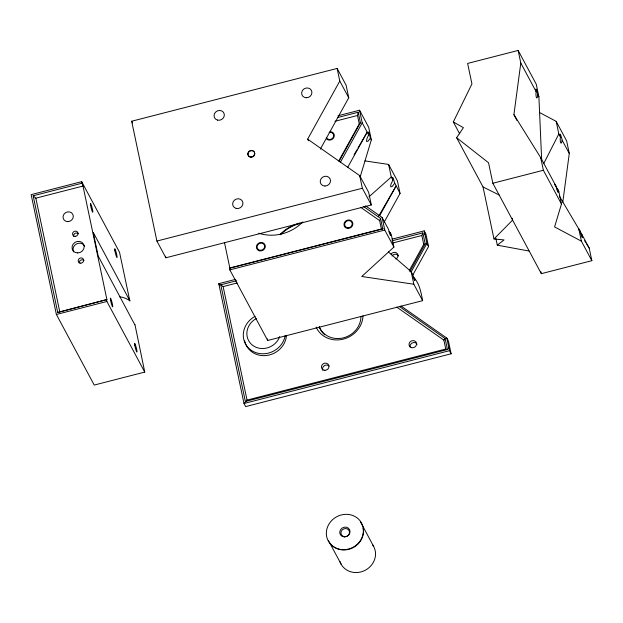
<?xml version="1.0" encoding="UTF-8"?>
<svg xmlns="http://www.w3.org/2000/svg" width="623" height="623" viewBox="0 0 623 623"><rect width="100%" height="100%" fill="white"/><g stroke="black" fill="none" stroke-linecap="round" stroke-linejoin="round"><path stroke-width="0.93" d="M449.121 349.114L448.786 347.541M536.208 91.791C535.414 94.299 536.613 102.234 537.929 95.015A4.548 0.475 75.6 0 0 536.208 89.307A4.548 0.475 75.6 0 0 536.208 91.791L520.797 63.055L518.141 50.447L467.616 63.429L471.938 83.926L453.31 121.952L459.681 133.836M560.451 137.029C559.672 139.513 560.864 147.417 562.18 140.253A4.548 0.475 75.6 0 0 560.451 134.521A4.548 0.475 75.6 0 0 560.443 136.974L558.823 133.992L556.16 121.353L539.409 112.452M517.121 120.667L513.913 114.679L520.797 63.055M562.779 202.234L569.282 153.476L566.626 140.86L556.16 121.353M338.85 160.812L359.269 123.891L357.501 115.489L358.194 112.241L337.51 117.56M360.187 176.854L371.331 139.879L368.676 127.263L359.541 110.232L337.946 115.785M554.665 184.276L558.808 191.401L561.463 204.017L554.587 226.928L581.391 241.171L591.85 260.687L541.325 273.668L492.848 183.248L488.533 162.751L456.628 137.714L463.395 127.668L453.31 121.952M409.288 270.507L423.726 244.395L421.857 235.51L422.877 232.877L391.859 240.852M380.544 218.408L382.756 228.914L381.401 229.007L379.633 220.604L380.544 218.408L363.256 206.291M98.333 256.692L93.279 232.698M134.856 324.817L98.434 256.474M543.7 163.631L558.823 133.992M368.637 134.864L366.822 138.921L366.573 141.546L368.045 141.195L370.366 138.08A4.548 0.475 75.6 0 0 368.645 132.372A4.548 0.475 75.6 0 0 368.637 134.864L362.197 122.848L359.541 110.232M394.608 183.287L392.241 186.487L390.769 186.838C389.951 184.019 393.105 181.737 392.7 179.128A4.548 0.475 75.6 0 1 392.895 177.648A4.548 0.475 75.6 0 1 394.367 182.243L400.052 193.449L384.212 222.084M307.637 139.163L339.784 81.045L337.129 68.429L131.671 121.236L156.895 241.062L165.866 257.782L371.324 204.975L368.668 192.359L359.697 175.639L307.637 139.163L308.533 140.837M320.331 149.146L348.748 97.764L346.092 85.149L337.129 68.429M339.083 161.302L360.406 122.747L358.194 112.241M340.306 162.432L362.197 122.848M347.611 167.517L367.181 132.138L357.999 148.033M379.765 215.496L396.072 186.02L378.675 216.126M409.825 271.714L425.198 243.912L422.877 232.877M411.04 272.119L426.88 243.484L424.224 230.868L392.186 239.107M412.706 275.218L428.546 246.576L425.891 233.968L424.224 230.868M354.129 154.722L357.034 149.699M445.11 338.507L447.439 349.55L445.757 349.02L443.88 340.127L445.11 338.507L399.366 306.454M82.002 183.232L33.167 195.786L57.729 312.45L106.899 299.562L82.999 186.043L81.675 181.659L31.15 194.641L56.374 314.459L94.229 385.061L144.754 372.079L134.957 324.599M413.306 277.025C419.481 282.974 421.062 292.553 422.628 300.652L267.688 340.477L229.832 269.876L229.832 267.96L383.083 228.571M456.628 137.714L483.027 186.947L493.984 238.975L512.604 220.098L512.215 218.237M359.269 123.891L360.406 122.747M389.048 231.811L390.286 232.675L391.244 234.474L393.9 247.082L361.761 276.487L413.828 284.244L422.628 300.652M368.933 196.852L391.252 177.033L388.596 164.425L364.93 160.898M445.757 349.02L247.035 400.098L243.998 403.502L245.657 406.593L451.114 353.786L448.459 341.178L446.8 338.079L401.048 306.025M495.908 238.547L497.302 245.174L504.062 239.91L493.984 238.975M554.517 183.98L556.121 186.386A4.548 0.475 75.6 0 0 557.85 192.094A4.548 0.475 75.6 0 0 557.85 189.61M57.729 312.45L106.899 299.562M423.726 244.395L425.198 243.912M33.167 195.786L35.846 198.169L82.999 186.043M334.909 121.298L357.501 115.489M156.895 241.062L362.352 188.247L371.324 204.975M492.848 183.248L543.365 170.266L561.463 204.017M229.505 268.303L382.756 228.914M56.374 314.459L106.899 301.477L144.754 372.079M229.832 269.876L384.773 230.051L393.9 247.082M235.735 279.322L218.774 283.675L243.998 403.502L449.456 350.687L451.114 353.786M236.763 280.716L220.783 284.82L218.774 283.675L219.6 285.225M447.439 349.55L245.353 401.492L220.783 284.82L223.135 286.588L237.262 282.951M392.661 243.009L421.857 235.51M497.302 245.174L529.207 251.061M483.027 186.947L499.031 194.96M412.262 274.315L412.792 274.673A4.548 0.475 75.6 0 0 414.521 280.381A4.548 0.475 75.6 0 0 414.521 277.897M365.553 205.839L382.117 217.443L388.557 229.459A4.548 0.475 75.6 0 0 390.278 235.167A4.548 0.475 75.6 0 0 390.286 232.675M360.67 207.319L379.633 220.604M396.695 307.077L443.88 340.127M81.675 181.659L119.53 252.26L129.81 300.823A21.852 20.014 -28.2 0 0 119.857 296.836M388.402 251.965L411.001 271.488L412.792 274.673M556.635 188.255L558.808 191.401M579.203 230.027L582.084 234.816A4.548 0.475 75.6 0 1 582.084 237.308A4.548 0.475 75.6 0 1 580.363 231.6L578.899 229.482M513.913 114.679L540.709 157.65L556.121 186.386M584.647 240.774L585.659 242.394M586.664 244.014L589.194 248.071L591.85 260.687M559.361 196.128L580.363 231.6M518.141 50.447L536.239 84.198L538.895 96.806L541.675 160.228M562.18 140.253L569.282 153.476M537.929 95.015L538.895 96.806M582.084 234.816L589.194 248.071M388.596 164.425L397.396 180.834L400.052 193.449M424.894 234.022L425.221 234.645L424.559 232.449M339.784 81.045L348.748 97.764M370.366 138.08L371.331 139.879M391.252 177.033L392.887 180.078M426.88 243.484L428.546 246.576M361.737 524.223L373.411 545.989M131.671 121.236L132.567 122.91M329.614 542.703L341.287 564.477M93.458 232.846L129.989 300.971M578.736 228.563L581.391 241.171M540.709 157.65L543.365 170.266M540.935 271.807L541.325 273.668M446.8 338.079L449.456 350.687M411.172 271.651L413.828 284.244M382.117 217.443L384.773 230.051M359.697 175.639L362.352 188.247M267.36 338.904L267.688 340.477M224.459 242.425L229.832 267.96M223.135 286.588L247.035 400.098M165.531 256.201L165.866 257.782M106.564 299.897L106.899 301.477M35.846 198.169L59.746 311.679M286.463 335.431A21.501 19.687 -28.2 0 1 266.745 355.468A21.501 19.687 -28.2 0 1 244.683 340.874M279.719 336.521A17.203 15.754 -28.2 0 1 252.58 345.274A17.203 15.754 -28.2 0 1 256.294 318.571M285.264 335.314A21.501 19.687 -28.2 0 1 251.887 350.718A21.501 19.687 -28.2 0 1 255.095 316.336M324.661 334.769A22.031 20.17 -28.2 0 1 319.272 326.577M363.014 315.822A24.827 22.732 -28.2 0 1 342.977 339.208A24.827 22.732 -28.2 0 1 316.118 327.114M360.943 316.484A22.031 20.17 -28.2 0 1 343.499 337.822A22.031 20.17 -28.2 0 1 319.326 327.184M410.074 347.011A3.847 3.52 -28.2 0 1 417.169 344.239M322.823 370.381A3.847 3.52 -28.2 0 1 329.053 366.005M392.054 255.991A3.847 3.52 -28.2 0 1 398.58 255.952M391.065 254.129A3.847 3.52 -28.2 0 1 397.038 253.351A3.847 3.52 -28.2 0 1 395.862 259.02M372.492 544.595A18.534 16.969 -28.2 0 1 365.101 570.325A18.534 16.969 -28.2 0 1 339.924 561.44M363.077 528.039A18.534 16.969 -28.2 0 1 352.159 548.123A18.534 16.969 -28.2 0 1 330.081 543.264M329.162 541.87A18.534 16.969 -28.2 0 1 328.407 540.39M360.374 521.996A18.534 16.969 -28.2 0 1 361.285 523.382M73.639 251.926A6.207 5.685 -28.2 0 1 76.419 243.982A6.207 5.685 -28.2 0 1 84.572 246.062M79.23 263.085A2.796 2.562 -28.2 0 1 83.996 260.531M73.592 236.281A2.796 2.562 -28.2 0 1 78.35 233.726M280.109 234.427A39.537 36.204 -28.2 0 1 300.006 222.979M280.459 234.739A39.031 35.737 -28.2 0 1 301.75 223.05M302.833 221.913A41.165 37.692 -28.2 0 1 258.771 233.236M330.143 131.648A4.548 4.159 -28.2 0 1 333.842 137.496A4.548 4.159 -28.2 0 1 326.483 138.921M329.115 132.426A3.847 3.52 -28.2 0 1 333.469 134.646A3.847 3.52 -28.2 0 1 331.21 139.147A3.847 3.52 -28.2 0 1 326.452 137.714M250.991 156.934A3.497 3.201 -28.2 0 0 254.309 152.012A3.497 3.201 -28.2 0 0 248.375 152.043A3.497 3.201 -28.2 0 0 250.991 156.934M251.162 157.245A3.497 3.201 -28.2 0 0 254.472 152.323A3.497 3.201 -28.2 0 0 248.538 152.355A3.497 3.201 -28.2 0 0 251.162 157.245M325.011 186.043A5.241 4.805 -28.2 0 0 329.98 178.661A5.241 4.805 -28.2 0 0 321.079 178.715A5.241 4.805 -28.2 0 0 325.011 186.043M236.117 208.394A5.241 4.805 -28.2 0 0 242.838 202.35A5.241 4.805 -28.2 0 0 234.396 200.201A5.241 4.805 -28.2 0 0 236.117 208.394M306.423 97.756A5.241 4.805 -28.2 0 0 311.391 90.374A5.241 4.805 -28.2 0 0 302.49 90.428A5.241 4.805 -28.2 0 0 306.423 97.756M217.528 120.107A5.241 4.805 -28.2 0 0 224.249 114.064A5.241 4.805 -28.2 0 0 215.807 111.914A5.241 4.805 -28.2 0 0 217.528 120.107M411.562 347.681A3.847 3.52 -28.2 0 0 416.491 343.25A3.847 3.52 -28.2 0 0 410.3 341.677A3.847 3.52 -28.2 0 0 411.562 347.681M324.957 370.303A3.847 3.52 -28.2 0 0 328.601 364.891A3.847 3.52 -28.2 0 0 322.075 364.93A3.847 3.52 -28.2 0 0 324.957 370.303M342.44 549.657A18.9 17.312 -28.2 0 0 362.056 524.091A18.9 17.312 -28.2 0 0 330.19 522.276A18.9 17.312 -28.2 0 0 342.44 549.657M344.55 536.917A5.249 4.805 -28.2 0 0 349.519 529.527A5.249 4.805 -28.2 0 0 340.617 529.581A5.249 4.805 -28.2 0 0 344.55 536.917M343.841 536.582A4.369 4.003 -28.2 0 0 349.433 531.544A4.369 4.003 -28.2 0 0 342.401 529.752A4.369 4.003 -28.2 0 0 343.841 536.582M77.696 252.938A6.207 5.685 -28.2 0 0 83.575 244.2A6.207 5.685 -28.2 0 0 73.047 244.263A6.207 5.685 -28.2 0 0 77.696 252.938M80.749 263.147A2.796 2.562 -28.2 0 0 83.396 259.215A2.796 2.562 -28.2 0 0 78.646 259.238A2.796 2.562 -28.2 0 0 80.749 263.147M75.103 236.351A2.796 2.562 -28.2 0 0 77.75 232.41A2.796 2.562 -28.2 0 0 73.008 232.441A2.796 2.562 -28.2 0 0 75.103 236.351M110.489 299.873A4.548 0.475 75.6 0 0 112.607 306.866A4.548 0.475 75.6 0 0 111.548 300.73A4.548 0.475 75.6 0 0 110.489 299.873M134.732 345.08A4.548 0.475 75.6 0 0 136.85 352.073A4.548 0.475 75.6 0 0 135.791 345.936A4.548 0.475 75.6 0 0 134.732 345.08M114.819 250.485A4.548 0.475 75.6 0 0 116.929 257.478A4.548 0.475 75.6 0 0 115.878 251.342A4.548 0.475 75.6 0 0 114.819 250.485M90.576 205.279A4.548 0.475 75.6 0 0 92.687 212.272A4.548 0.475 75.6 0 0 91.636 206.135A4.548 0.475 75.6 0 0 90.576 205.279M67.814 221.632A5.241 4.805 -28.2 0 0 72.782 214.25A5.241 4.805 -28.2 0 0 63.881 214.304A5.241 4.805 -28.2 0 0 67.814 221.632M348.132 228.439A4.548 4.159 -28.2 0 0 352.439 222.037A4.548 4.159 -28.2 0 0 344.729 222.084A4.548 4.159 -28.2 0 0 348.132 228.439M259.417 250.804A4.548 4.159 -28.2 0 0 265.242 245.571A4.548 4.159 -28.2 0 0 257.922 243.702A4.548 4.159 -28.2 0 0 259.417 250.804M260.609 250.29A3.847 3.52 -28.2 0 0 264.253 244.878A3.847 3.52 -28.2 0 0 257.727 244.917A3.847 3.52 -28.2 0 0 260.609 250.29M348.179 227.784A3.847 3.52 -28.2 0 0 351.824 222.364A3.847 3.52 -28.2 0 0 345.298 222.403A3.847 3.52 -28.2 0 0 348.179 227.784"/></g></svg>
